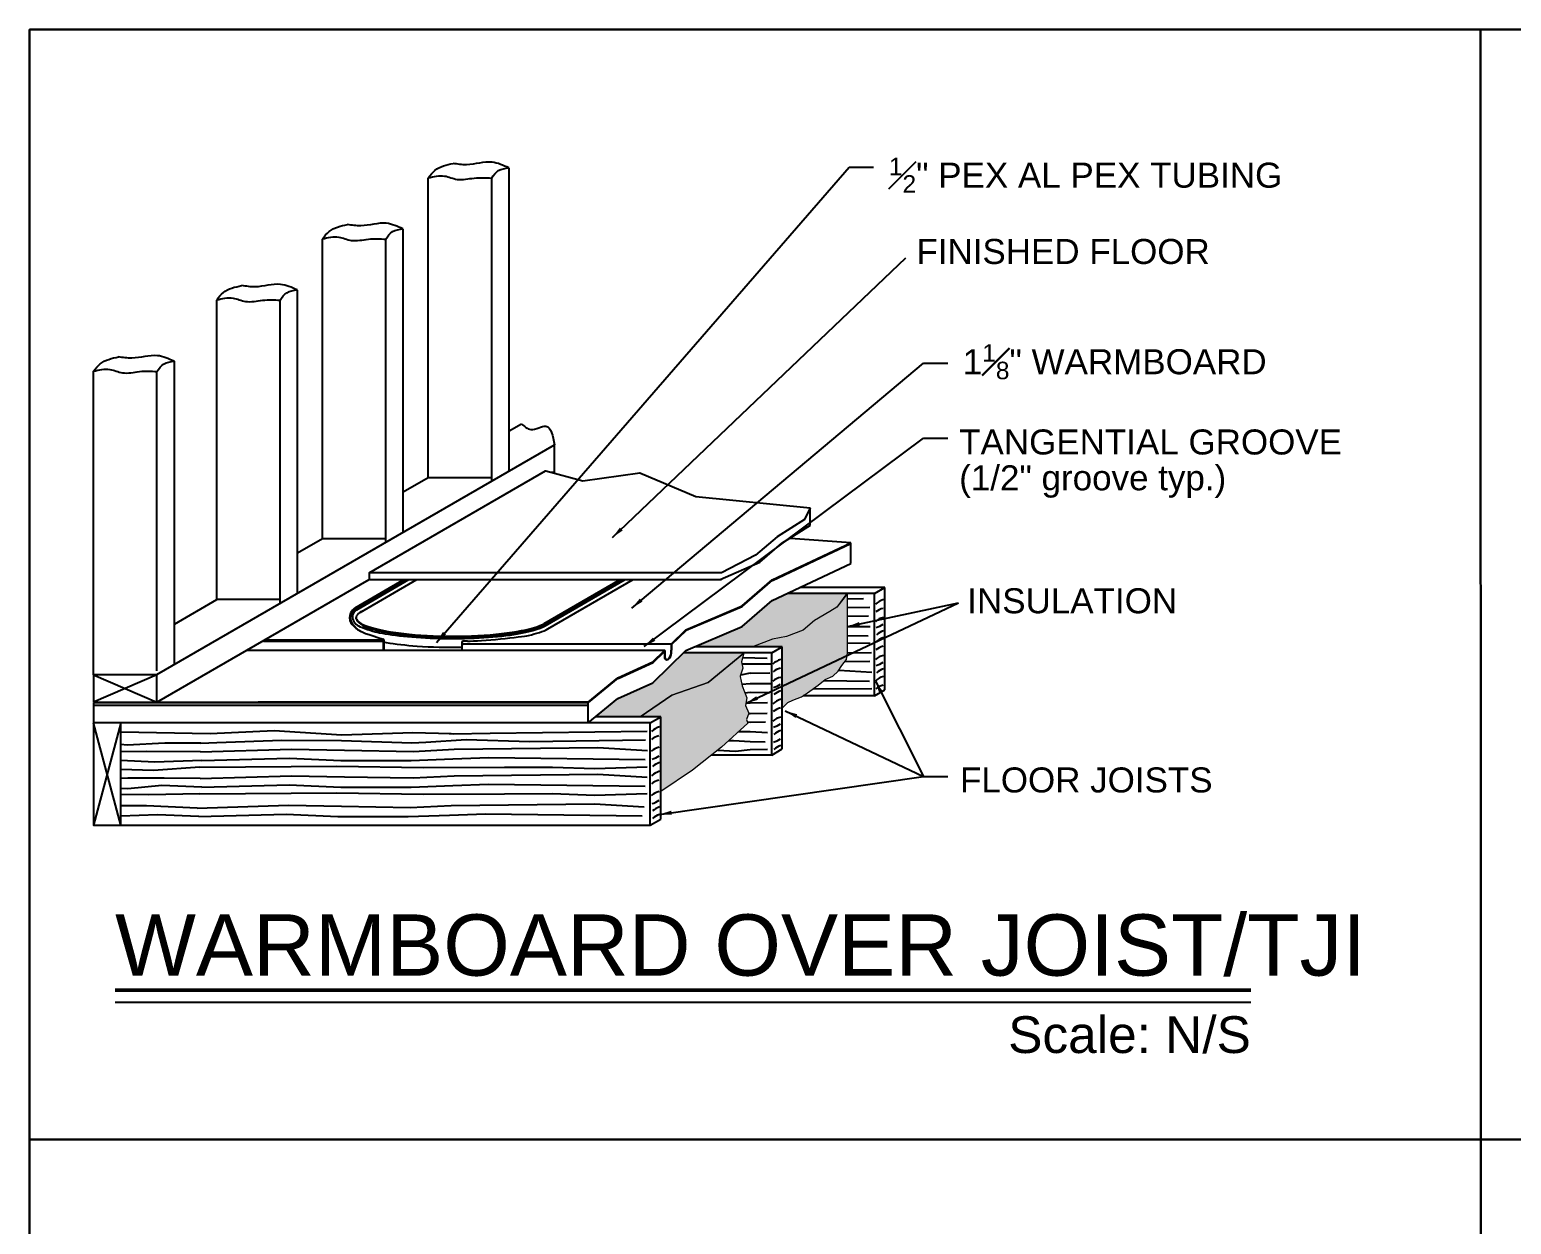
# Paper-space layout 'WBS INST' of a CAD drawing. Header units: inches. Extents: x 0.2 to 34.4, y 0.5 to 23.
# Drawn here: x 0.19 to 6.71, y 17.74 to 23 of the extents above; entities that cross this region are included whole.
import ezdxf
from ezdxf.enums import TextEntityAlignment as Align

# ---------------------------------------------------------------- set-up
doc = ezdxf.new("R2010")
doc.units = ezdxf.units.IN
doc.header["$MEASUREMENT"] = 0
for name, color, linetype in [('D_Drawing Title', 7, 'Continuous'), ('S_PANEL DETAIL', 7, 'Continuous'), ('Title Block', 7, 'Continuous')]:
    doc.layers.add(name, color=color, linetype=linetype)
doc.layers.add('D_insulation', color=211, linetype='Continuous', lineweight=13)
doc.layers.add('D_insulation paper', color=42, linetype='Continuous', lineweight=13)
doc.styles.get("Standard").update_dxf_attribs({"font": 'arial.ttf'})
doc.dimstyles.get("Standard").update_dxf_attribs({"dimtxt": 4, "dimasz": 6, "dimexe": 0.18, "dimexo": 0.0625, "dimgap": 0.09, "dimtad": 0, "dimtih": 1, "dimtoh": 1, "dimdec": 4, "dimzin": 0, "dimdsep": 46, "dimlunit": 4, "dimtxsty": 'Standard', "dimcen": 0.09, "dimadec": 0, "dimazin": 0, "dimtfac": 1, "dimtdec": 4, "dimtofl": 0, "dimtmove": 0, "dimatfit": 3, "dimfxl": 1, "dimtolj": 1, "dimtzin": 0, "dimarcsym": 0})

# ---------------------------------------------------------------- blocks, each defined once
blk = doc.blocks.new('Information title block')
at = {"layer": 'Title Block', "lineweight": 30}
blk.add_lwpolyline([(0, 0), (31.625, 0), (31.625, 22.5), (0, 22.5)], close=True, dxfattribs=at)
at = {"layer": 'Title Block'}
for tag, p in [('DATE', (33.4045, 1.9336)), ('DESIGNER', (33.5062, 1.286)), ('REVIEWED', (33.6426, 0.9867))]:
    blk.add_attdef(tag, text='', height=0.125, dxfattribs=at).set_placement(p, align=Align.MIDDLE_CENTER)
blk = doc.blocks.new('*U17')
at = {"lineweight": 50}
blk.add_line((0, 0), (5.7908, 0), dxfattribs=at)
at = {"layer": 'D_Drawing Title', "lineweight": 25}
blk.add_line((0, -0.0614), (5.7908, -0.0614), dxfattribs=at)
at = {"flags": 8}
blk.add_attdef('VIEWNAME', (0, 0.0733), '', height=0.3125, dxfattribs=at)
blk.add_attdef('VPSCALE', text='', height=0.1875, dxfattribs=at).set_placement((5.7908, -0.3211), align=Align.RIGHT)
blk = doc.blocks.new('WB_Over Joist')
at = {"layer": 'D_insulation'}
for points in [[(368.99, 113.36), (363.81, 106.63), (360.28, 104.48), (352.92, 100.1), (347.25, 95.34), (339.13, 92.3), (332.22, 91.07), (322.57, 87.32), (337.05, 87.32), (337.05, 57.32), (339.79, 60.03), (342.18, 61.11), (346.43, 62.75), (349.48, 64.71), (354.61, 68.42), (358.1, 71.25), (361.8, 72.88), (364.41, 75.28), (366.26, 78.11), (368.55, 81.05), (368.99, 84.31)], [(319.16, 58.55), (319.74, 62.27), (317.5, 68.12), (316.5, 72.8), (316.55, 72.94), (317.74, 76.85), (317.07, 79.99), (318.28, 84.17), (300.75, 69.86), (283.06, 63.6), (267.51, 53.02), (277.64, 53.02), (277.64, 16.38), (293.18, 26.96), (307.36, 38.16), (320.2, 49.84), (319.51, 51.69), (320.79, 54.72)]]:
    blk.add_hatch(color=256, dxfattribs=at).paths.add_polyline_path(points)
at = {"layer": 'D_insulation paper'}
for points in [[(347.25, 95.34), (352.92, 100.1), (360.28, 104.48), (363.81, 106.63), (368.75, 113.36), (339.44, 113.36), (332.1, 109.9), (317.4, 97.16), (294.24, 87.32), (322.57, 87.32), (332.22, 91.07), (339.13, 92.3)], [(318.28, 84.17), (288.76, 84.35), (273.72, 69.71), (256.63, 61.93), (245.71, 53.02), (267.51, 53.02), (283.06, 63.6), (300.75, 69.86)]]:
    blk.add_hatch(color=256, dxfattribs=at).paths.add_polyline_path(points)
at = {"layer": 'D_insulation'}
for points in [[(322.57, 87.32), (337.05, 87.32), (337.05, 57.32), (339.79, 60.03), (342.18, 61.11), (346.43, 62.75), (349.48, 64.71), (354.61, 68.42), (358.1, 71.25), (361.8, 72.88), (364.41, 75.28), (366.26, 78.11), (368.55, 81.05), (368.99, 84.31), (368.99, 113.36), (363.81, 106.63), (360.28, 104.48), (352.92, 100.1), (347.25, 95.34), (339.13, 92.3), (332.22, 91.07)], [(267.51, 53.02), (283.06, 63.6), (300.75, 69.86), (318.28, 84.17), (317.07, 79.99), (317.74, 76.85), (316.55, 72.94), (316.5, 72.8), (317.5, 68.12), (319.74, 62.27), (319.16, 58.55), (320.79, 54.72), (319.51, 51.69), (320.2, 49.84), (307.36, 38.16), (293.18, 26.96), (277.64, 16.38), (277.64, 53.02)]]:
    blk.add_lwpolyline(points, close=True, dxfattribs=at)
at = {"layer": 'D_insulation paper'}
for points in [[(294.24, 87.32), (317.4, 97.16), (332.1, 109.9), (339.44, 113.36), (368.75, 113.36), (363.81, 106.63), (360.28, 104.48), (352.92, 100.1), (347.25, 95.34), (339.13, 92.3), (332.22, 91.07), (322.57, 87.32)], [(245.71, 53.02), (256.63, 61.93), (273.72, 69.71), (288.76, 84.35), (318.28, 84.17), (300.75, 69.86), (283.06, 63.6), (267.51, 53.02)]]:
    blk.add_lwpolyline(points, close=True, dxfattribs=at)
at = {"layer": 'S_PANEL DETAIL', "color": 24}
for p, q in [((203.34, 173.23), (203.34, 321.62)), ((163.8, 170.14), (163.8, 316.71)), ((194.84, 168.32), (194.84, 316.71)), ((151.58, 143.34), (151.58, 291.74)), ((112.04, 140.25), (112.04, 286.83)), ((143.07, 138.43), (143.07, 286.83)), ((99.81, 113.45), (99.81, 261.85)), ((60.27, 110.37), (60.27, 256.94)), ((91.31, 108.54), (91.31, 256.94)), ((39.54, 78.66), (39.54, 227.05)), ((0, 73.53), (0, 222.14)), ((31.03, 75.57), (31.03, 222.14)), ((203.34, 192.97), (209.46, 196.5)), ((31.03, 73.74), (225.63, 186.09)), ((151.58, 163.08), (163.8, 170.14)), ((163.8, 170.14), (194.84, 170.14)), ((99.81, 133.2), (112.04, 140.25)), ((112.04, 140.25), (143.07, 140.25)), ((370.66, 138.23), (341.05, 140.35)), ((370.66, 128.07), (370.66, 138.23)), ((332.1, 109.9), (370.66, 128.07)), ((31.03, 60.23), (134.84, 120.15)), ((387.31, 116.34), (345.75, 116.34)), ((382.16, 113.36), (387.31, 116.34)), ((387.31, 66.29), (387.31, 116.34)), ((39.54, 98.4), (60.27, 110.37)), ((91.31, 110.37), (60.27, 110.37)), ((317.4, 97.16), (332.1, 109.9)), ((382.16, 113.36), (339.44, 113.36)), ((366.86, 110.59), (366.72, 110.59)), ((376.89, 110.72), (368.99, 110.62)), ((382.16, 63.32), (382.16, 113.36)), ((289.93, 85.49), (317.4, 97.16)), ((337.05, 87.32), (294.24, 87.32)), ((331.9, 84.35), (337.05, 87.32)), ((337.05, 37.27), (337.05, 87.32)), ((368.99, 89.23), (380.15, 89.1)), ((273.72, 69.71), (289.93, 85.49)), ((331.9, 84.35), (288.76, 84.35)), ((329.66, 81.61), (317.63, 81.93)), ((331.9, 34.3), (331.9, 84.35)), ((0, 73.53), (31.03, 60.23)), ((31.03, 73.53), (0, 60.23)), ((31.03, 60.23), (31.03, 70)), ((256.63, 61.93), (273.72, 69.71)), ((352.29, 66.74), (380.85, 66.89)), ((382.16, 63.32), (387.31, 66.29)), ((0, 59.9), (0, 52.08)), ((242.06, 50.04), (256.63, 61.93)), ((242.06, 50.04), (242.06, 60.2)), ((321.39, 59.83), (329.82, 60.07)), ((382.16, 63.32), (347.32, 63.32)), ((0, 52.08), (0, 45.43)), ((277.64, 53.02), (245.71, 53.02)), ((272.49, 50.04), (277.64, 53.02)), ((277.64, 2.97), (277.64, 53.02)), ((13.3, 0), (0, 50.04)), ((13.3, 50.04), (0, 0)), ((65.24, 50.04), (0, 50.04)), ((0, 45.43), (0, 35.25)), ((182.18, 50.04), (65.24, 50.04)), ((272.49, 50.04), (182.18, 50.04)), ((272.49, 0), (272.49, 50.04)), ((16.4, 39.1), (13.3, 39.39)), ((34.81, 40.14), (16.4, 39.1)), ((52.45, 40.08), (34.81, 40.14)), ((321.39, 37.05), (329.77, 37.21)), ((331.9, 34.3), (337.05, 37.27)), ((26.02, 35.96), (13.3, 35.81)), ((30, 30.73), (13.3, 31.63)), ((52.28, 35.83), (26.02, 35.96)), ((53.02, 31.64), (30, 30.73)), ((331.9, 34.3), (302.48, 34.3)), ((29.37, 26.76), (13.3, 27.27)), ((16.82, 23), (13.3, 22.87)), ((34.6, 23), (16.82, 23)), ((52.07, 28.31), (29.37, 26.76)), ((52.23, 22.8), (34.6, 23)), ((52.07, 28.31), (119.04, 28.91)), ((119.04, 28.91), (161.38, 28.12)), ((161.38, 28.12), (201.2, 28.42)), ((201.2, 28.42), (224.63, 28.43)), ((224.63, 28.43), (245.28, 27.72)), ((245.28, 27.72), (271.03, 28.46)), ((16.82, 17.77), (13.3, 17.92)), ((27.07, 14.85), (13.3, 14.93)), ((33.34, 19.45), (16.82, 17.77)), ((52.02, 15.27), (27.07, 14.85)), ((52.97, 18.6), (33.34, 19.45)), ((52.02, 15.27), (118.99, 15.87)), ((118.99, 15.87), (161.33, 15.08)), ((161.33, 15.08), (201.15, 15.38)), ((201.15, 15.38), (224.58, 15.39)), ((224.58, 15.39), (245.23, 14.69)), ((245.23, 14.69), (270.98, 15.42)), ((25.81, 9.41), (13.3, 9.41)), ((50.75, 8.35), (25.81, 9.41)), ((0, 0), (9.77, 0)), ((0, 0), (174.32, 0)), ((31.25, 5.02), (13.3, 4.45)), ((51.49, 4.15), (31.25, 5.02)), ((50.2, 0), (272.49, 0)), ((272.49, 0), (277.64, 2.97))]:
    blk.add_line(p, q, dxfattribs=at)
at = {"layer": 'S_PANEL DETAIL'}
for p, q in [((369.82, 321.98), (381.76, 321.98)), ((406.16, 226.1), (418.1, 226.1)), ((406.16, 189.46), (418.1, 189.46)), ((350.8, 155.37), (347.89, 149.56)), ((350.8, 146.78), (350.8, 155.37)), ((347.89, 149.56), (334.52, 141.13)), ((336.84, 137.99), (350.89, 146.84)), ((334.52, 141.13), (324.05, 132.13)), ((326.12, 128.76), (336.84, 137.99)), ((324.05, 132.13), (307.31, 123.5)), ((307.31, 123.5), (134.84, 123.5)), ((306.76, 120.15), (326.12, 128.76)), ((134.84, 120.15), (307.31, 120.15)), ((406.16, 23.81), (418.1, 23.81))]:
    blk.add_line(p, q, dxfattribs=at)
at = {"layer": 'S_PANEL DETAIL', "color": 4}
for p, q in [((332.1, 120.06), (370.66, 138.23)), ((332.23, 119.79), (370.66, 137.9)), ((128.01, 106.38), (151.85, 120.15)), ((128.14, 106.17), (152.36, 120.15)), ((128.31, 105.91), (152.98, 120.15)), ((130.44, 104.09), (158.26, 120.15)), ((220.49, 98.61), (257.81, 120.15)), ((220.61, 98.39), (258.31, 120.15)), ((220.77, 98.12), (258.93, 120.15)), ((222.41, 96.11), (264.07, 120.15)), ((317.4, 107.31), (332.1, 120.06)), ((317.59, 107.09), (332.29, 119.84)), ((289.93, 95.64), (317.4, 107.31)), ((290.05, 95.37), (317.51, 107.04)), ((282.82, 88.72), (289.93, 95.64)), ((282.91, 88.39), (290.14, 95.43)), ((83.09, 89.97), (141.59, 89.97)), ((141.73, 90.54), (83.54, 90.54)), ((141.76, 89.8), (141.76, 85.45)), ((142, 90.76), (142, 85.45)), ((180.2, 89.37), (180.2, 85.45)), ((282.74, 88.53), (180.58, 88.53)), ((182.99, 90.1), (180.85, 90.1)), ((180.85, 88.8), (282.91, 88.8)), ((282.74, 88.53), (282.74, 85.57)), ((282.91, 88.4), (282.91, 85.57)), ((279.46, 85.45), (74.73, 85.45)), ((256.63, 72.09), (273.72, 79.86)), ((273.72, 79.86), (279.45, 85.44)), ((273.92, 79.65), (279.46, 85.04)), ((279.46, 85.05), (279.46, 82.45)), ((279.62, 85.37), (279.62, 82.45)), ((256.76, 71.82), (273.84, 79.6)), ((242.06, 60.2), (256.63, 72.09)), ((242.25, 59.97), (256.82, 71.86)), ((192.96, 59.9), (0, 59.9)), ((0, 58.73), (242.06, 58.73)), ((31.03, 60.23), (80.47, 60.23)), ((186.36, 60.2), (80.47, 60.23)), ((242.06, 60.2), (186.36, 60.2)), ((242.06, 59.9), (192.96, 59.9))]:
    blk.add_line(p, q, dxfattribs=at)
at = {"layer": 'S_PANEL DETAIL', "color": 2}
for p, q in [((134.84, 123.5), (134.84, 120.15)), ((128.56, 100.93), (128.55, 101.55))]:
    blk.add_line(p, q, dxfattribs=at)
at = {"layer": 'S_PANEL DETAIL', "color": 6}
for p, q in [((128.81, 105.45), (154.29, 120.15)), ((221.06, 97.57), (260.18, 120.15))]:
    blk.add_line(p, q, dxfattribs=at)
at = {"layer": 'S_PANEL DETAIL', "color": 24, "linetype": 'Continuous'}
for p, q in [((321.39, 74.44), (316.71, 73.47)), ((317.32, 68.95), (321.39, 69.34)), ((318.78, 64.79), (321.39, 65)), ((319.33, 59.62), (321.39, 59.83)), ((320.78, 54.7), (321.39, 54.7)), ((315.72, 45.76), (321.39, 45.74)), ((319.94, 50.54), (321.39, 50.42)), ((313.18, 41.48), (321.39, 40.92)), ((314.12, 36.21), (321.39, 37.05))]:
    blk.add_line(p, q, dxfattribs=at)
at = {"layer": 'S_PANEL DETAIL', "color": 24}
for points in [[(223.64, 172.79), (225.63, 172.79), (225.63, 186.09)], [(368.99, 106.55), (380.01, 106.7)], [(368.99, 102.27), (379.22, 102.41)], [(368.99, 97.15), (380.16, 97.14)], [(368.99, 92.81), (379.08, 92.71)], [(367.76, 80.03), (379.92, 80.2)], [(368.99, 84.33), (380.71, 84.49)], [(317.29, 78.98), (331.74, 78.87)], [(321.39, 74.44), (330.95, 74.58)], [(364.8, 75.86), (380.87, 74.93)], [(321.39, 69.34), (331.9, 69.31)], [(357.52, 70.78), (379.78, 70.5)], [(321.39, 65), (330.81, 64.88)], [(248.44, 55.45), (248.69, 55.45)], [(321.39, 54.7), (329.63, 54.81)], [(13.3, 45.58), (57.04, 44.83)], [(57.04, 44.83), (88.46, 46.32), (121.55, 44.22), (156.18, 45.36), (174.96, 44.77)], [(174, 44.8), (175.92, 44.74), (194.14, 45.01), (270.89, 46.06)], [(321.39, 50.42), (328.84, 50.52)], [(321.39, 45.74), (329.78, 45.25)], [(52.28, 35.83), (96.92, 37.21), (122.87, 36.68), (156.53, 36.11), (176.51, 37.12), (246.78, 37.91), (271.05, 36.5)], [(52.45, 40.08), (60.34, 40.41)], [(60.34, 40.41), (92.14, 41.5), (121.29, 41.41), (155.81, 40.22), (162.56, 40.66)], [(162.56, 40.66), (182.3, 41.94), (213.51, 40.98), (270.1, 41.77)], [(305.53, 36.71), (314.12, 36.21)], [(310.98, 41.45), (313.18, 41.48)], [(321.39, 40.92), (328.7, 40.82)], [(53.02, 31.64), (95.83, 32.78), (121.01, 31.68), (155.44, 31.68), (175.81, 32.39), (193.39, 33.02), (269.96, 32.07)], [(52.23, 22.8), (96.87, 24.17), (122.82, 23.65), (156.48, 23.07), (176.46, 24.08), (246.73, 24.87), (271, 23.46)], [(52.97, 18.6), (95.78, 19.74), (120.96, 18.64), (155.39, 18.64), (175.76, 19.35), (193.34, 19.99), (269.91, 19.03)], [(50.75, 8.35), (95.39, 9.73), (121.34, 9.2), (155, 8.63), (174.98, 9.64), (245.25, 10.43), (269.51, 9.02)], [(51.49, 4.15), (94.3, 5.3), (119.48, 4.2), (153.91, 4.2), (174.28, 4.91), (191.86, 5.54), (268.43, 4.59)]]:
    blk.add_lwpolyline(points, dxfattribs=at)
at = {"layer": 'S_PANEL DETAIL'}
blk.add_lwpolyline([(134.84, 123.5), (221.26, 173.38, -0.199015), (221.39, 173.4), (239.53, 168.53), (267.34, 172.51), (294.85, 160.93), (350.8, 155.37)], format="xyb", dxfattribs=at)
at = {"layer": 'S_PANEL DETAIL', "color": 24}
for points in [[(0, 60.23), (31.03, 60.23), (31.03, 73.53), (0, 73.53)], [(0, 50.04), (0, 0), (13.3, 0), (13.3, 50.04)]]:
    blk.add_lwpolyline(points, close=True, dxfattribs=at)
for centre, radius, start, end in [((389.47, 100.82), 9.97, 106.93581, 133.0603), ((388.43, 93.08), 8.76, 102.2531, 130.83956), ((388.6, 97.27), 9.1, 103.86588, 129.22663), ((380.19, 107), 10.65, 285.27362, 305.80981), ((390.8, 83.61), 12.24, 110.21375, 128.6979), ((389.47, 82.24), 9.97, 106.93581, 133.0603), ((388.6, 78.69), 9.1, 103.86588, 129.22663), ((339.25, 71.52), 9.97, 106.93581, 133.0603), ((388.43, 74.5), 8.76, 102.2531, 130.83956), ((380.19, 88.42), 10.65, 285.27362, 305.80981), ((338.38, 67.96), 9.1, 103.86588, 129.22663), ((389.47, 63.24), 9.97, 106.93581, 133.0603), ((390.8, 65.03), 12.24, 110.21375, 128.6979), ((338.21, 63.77), 8.76, 102.2531, 130.83956), ((329.97, 77.69), 10.65, 285.27362, 305.80981), ((340.58, 54.3), 12.24, 110.21375, 128.6979), ((388.6, 59.68), 9.1, 103.86588, 129.22663), ((339.25, 52.04), 9.97, 106.93581, 133.0603), ((338.21, 44.3), 8.76, 102.2531, 130.83956), ((338.38, 48.49), 9.1, 103.86588, 129.22663), ((279.92, 38.56), 9.97, 106.93581, 133.0603), ((278.89, 34.86), 9.1, 103.86588, 129.22663), ((329.97, 58.22), 10.65, 285.27362, 305.80981), ((340.58, 34.82), 12.24, 110.21375, 128.6979), ((278.68, 29.54), 8.76, 102.2531, 130.83956), ((329.97, 50.87), 10.65, 285.27362, 305.80981), ((340.58, 27.47), 12.24, 110.21375, 128.6979), ((270.58, 42.52), 10.65, 285.27362, 305.80981), ((281.19, 19.12), 12.24, 110.21375, 128.6979), ((279.92, 16.84), 9.97, 106.93581, 133.0603), ((278.89, 13.14), 9.1, 103.86588, 129.22663), ((278.68, 7.82), 8.76, 102.2531, 130.83956), ((270.58, 20.8), 10.65, 285.27362, 305.80981), ((281.19, -2.59), 12.24, 110.21375, 128.6979), ((281.19, -6.25), 12.24, 110.21375, 128.6979)]:
    blk.add_arc(centre, radius, start, end, dxfattribs=at)
at = {"layer": 'S_PANEL DETAIL', "color": 4}
for centre, radius, start, end in [((141.59, 89.8), 0.17, 0, 90), ((141.73, 90.8), 0.264, 270, 73.41618), ((141.73, 90.8), 0.264, 270, 73.41618), ((180.85, 89.45), 0.65, 90, 270), ((180.85, 89.45), 0.923, 225.73579, 270), ((283, 88.53), 0.263, 134.20547, 180), ((279.52, 85.37), 0.103, 0, 134.20547)]:
    blk.add_arc(centre, radius, start, end, dxfattribs=at)
blk.add_ellipse((175.79, 101.55), major_axis=(47.25, 0), ratio=0.19209, start_param=2.783041, end_param=5.97089, dxfattribs=at)
at = {"layer": 'S_PANEL DETAIL', "color": 24}
for points in [[(163.8, 316.82), (167.06, 320.49), (176.03, 323.88)], [(203.19, 321.71), (195.03, 324.46), (182.58, 323.24), (176.03, 323.88)], [(194.84, 316.71), (198.09, 320.38), (203.34, 321.73)], [(163.8, 316.82), (171.77, 317.73), (177.89, 316.1), (186.26, 316.71), (194.84, 316.71)], [(112.04, 286.93), (115.29, 290.6), (124.26, 293.99)], [(151.43, 291.83), (143.26, 294.57), (130.82, 293.35), (124.26, 293.99)], [(143.07, 286.83), (146.33, 290.5), (151.58, 291.84)], [(112.04, 286.93), (120, 287.85), (126.13, 286.21), (134.49, 286.83), (143.07, 286.83)], [(60.27, 257.05), (63.53, 260.72), (72.5, 264.11)], [(99.66, 261.94), (91.5, 264.69), (79.05, 263.46), (72.5, 264.11)], [(91.31, 256.94), (94.56, 260.61), (99.81, 261.96)], [(60.27, 257.05), (68.24, 257.96), (74.36, 256.33), (82.73, 256.94), (91.31, 256.94)], [(0, 222.14), (3.25, 225.81), (12.23, 229.2)], [(39.39, 227.03), (31.23, 229.78), (18.78, 228.56), (12.23, 229.2)], [(31.03, 222.03), (34.29, 225.7), (39.54, 227.05)], [(0, 222.14), (7.97, 223.05), (14.09, 221.42), (22.45, 222.03), (31.03, 222.03)], [(209.46, 196.5), (213.98, 193.65), (221.39, 195.26), (225.63, 186.09)]]:
    blk.add_spline(points, degree=3, dxfattribs=at)
at = {"layer": 'S_PANEL DETAIL', "color": 4}
for points, knots in [([(128.01, 106.38), (127.06, 105.71), (126.27, 104.91), (125.03, 102.37), (125.17, 100.39), (126.74, 97.79), (127.86, 96.95), (130.44, 94.64), (134.28, 93.3), (141.81, 91.05)], [2.8812019, 2.8812019, 2.8812019, 2.8812019, 3.0482713, 3.0482713, 3.2570485, 3.2570485, 3.4658256, 3.4658256, 3.6687, 3.6687, 3.6687, 3.6687]), ([(128.24, 105.92), (126.93, 105), (125.82, 103.73), (125.47, 100.18), (126.34, 98.52), (127.98, 97.05), (128.37, 96.5), (128.85, 96.06)], [2.8812019, 2.8812019, 2.8812019, 2.8812019, 3.1173379, 3.1173379, 3.3534738, 3.3534738, 3.4500849, 3.4500849, 3.4500849, 3.4500849]), ([(128.12, 105.49), (126.82, 104.57), (125.76, 103.34), (125.52, 99.89), (126.41, 98.36), (128.53, 96.34), (128.86, 96.06), (129.12, 95.82)], [2.8812019, 2.8812019, 2.8812019, 2.8812019, 3.1237671, 3.1237671, 3.3663323, 3.3663323, 3.4253454, 3.4253454, 3.4253454, 3.4253454]), ([(128.56, 100.93), (128.91, 99.11), (131.91, 97.38), (138.67, 95.2), (143.67, 94.19), (164.78, 91.49), (185.94, 91.46), (210.51, 94.48), (217.54, 96.2), (221.04, 98.28)], [3.298692, 3.298692, 3.298692, 3.298692, 3.678072, 3.678072, 4.125587, 4.125587, 5.28175, 5.28175, 5.97089, 5.97089, 5.97089, 5.97089]), ([(128.57, 100.96), (128.72, 100.58), (128.97, 100.19), (131.03, 97.89), (135.15, 96.37), (152.54, 92.76), (170.85, 91.72), (200.19, 93.11), (211.64, 94.84), (219.05, 97.6), (220.07, 98.06), (220.88, 98.55)], [3.219758, 3.219758, 3.219758, 3.219758, 3.335999, 3.335999, 3.888956, 3.888956, 4.955109, 4.955109, 5.806105, 5.806105, 5.97089, 5.97089, 5.97089, 5.97089]), ([(182.99, 90.1), (189.34, 89.93), (209.81, 92.16), (216.84, 93.74), (220.03, 94.79), (222.38, 96.07)], [5.2936557, 5.2936557, 5.2936557, 5.2936557, 5.5768578, 5.5768578, 5.9514095, 5.9514095, 5.9514095, 5.9514095]), ([(279.62, 82.44), (279.57, 81.8), (279.71, 81.34), (280.81, 81.01), (281.32, 81.26), (282.53, 82.67), (282.67, 83.95), (282.73, 85.32), (282.74, 85.45), (282.74, 85.57)], [0, 0, 0, 0, 0.01859589, 0.01859589, 0.03719178, 0.03719178, 0.07617114, 0.07617114, 0.08022793, 0.08022793, 0.08022793, 0.08022793])]:
    blk.add_open_spline(points, degree=3, knots=knots, dxfattribs=at)
at = {"layer": 'S_PANEL DETAIL', "color": 6}
for points, knots in [([(130.61, 106.48), (128.43, 105.58), (126.79, 103.76), (126.58, 100.54), (127.77, 98.51), (131.55, 96.48), (136.41, 94.98), (144.79, 93.06), (156.73, 91.7), (182.28, 91.04), (195.68, 91.76), (212.87, 94.44), (218.28, 95.91), (221.36, 97.74)], [2.783041, 2.783041, 2.783041, 2.783041, 3.110435, 3.110435, 3.437828, 3.437828, 3.765222, 3.765222, 4.579533, 4.579533, 5.393844, 5.393844, 5.97089, 5.97089, 5.97089, 5.97089]), ([(142, 89.63), (142.4, 89.56), (142.81, 89.49), (147.7, 88.64), (152.86, 88.03), (165.33, 87.13), (172.83, 86.94), (180.2, 87.06)], [3.9420638, 3.9420638, 3.9420638, 3.9420638, 3.9760934, 3.9760934, 4.342952, 4.342952, 4.804135, 4.804135, 4.804135, 4.804135])]:
    blk.add_open_spline(points, degree=3, knots=knots, dxfattribs=at)
at = {"layer": 'S_PANEL DETAIL', "color": 4}
blk.add_spline([(279.46, 82.45), (279.56, 81.47), (280.65, 80.95), (282.31, 82.33), (282.82, 84.16), (282.91, 85.57)], degree=3, dxfattribs=at)
at = {"layer": 'S_PANEL DETAIL'}
for s, p in [('TANGENTIAL GROOVE', (423.67, 181.41)), ('(1/2" groove typ.)', (423.67, 163.88))]:
    blk.add_text(s, height=12.2547, dxfattribs=at).set_placement(p)
at = {"layer": 'S_PANEL DETAIL', "insert": (322.34, 326.71), "char_height": 12.2547, "width": 257.3622, "attachment_point": 1}
blk.add_mtext('\\A1;\\pi66.926;{\\H0.7x;\\S1#2;}" PEX AL PEX TUBING', dxfattribs=at)
at = {"layer": 'S_PANEL DETAIL', "lineweight": 30, "attachment_point": 1}
for s, insert, char_height, width in [('FINISHED FLOOR', (402.72, 286.92), 12.2547, 334.2492), ('\\A1;\\pi20.649;1{\\H0.7x;\\S1#8;}" WARMBOARD', (404.78, 235.4), 12.2547, 165.5556), ('INSULATION', (427.63, 115.93), 12.255, 334.2492), ('FLOOR JOISTS', (424.07, 28.23), 12.2547, 334.2492)]:
    blk.add_mtext(s, dxfattribs=dict(at, insert=insert, char_height=char_height, width=width))
at = {"layer": 'S_PANEL DETAIL'}
for points in [[(167.82, 89.45), (369.82, 321.98)], [(253.94, 140.77), (397.51, 277.72)], [(263.43, 106.26), (406.16, 226.1)], [(269.53, 87.4), (406.16, 189.46)], [(319.33, 59.62), (423.34, 108.84)], [(368.99, 97.15), (423.34, 108.84)], [(382.66, 70.52), (406.16, 23.81)], [(338.56, 55.94), (406.16, 23.81)], [(276.96, 5.24), (406.16, 23.81)]]:
    blk.add_leader(points, dimstyle='Standard', override={"dimasz": 6}, dxfattribs=at)
blk = doc.blocks.new('WB OVER JOIST')
at = {"layer": 'Title Block', "xscale": 0.5, "yscale": 0.5, "zscale": 0.5}
blk.add_blockref('WB_Over Joist', (0, 0), dxfattribs=at)
at = {"layer": 'Title Block'}
ref = blk.add_blockref('*U17', (5.26, -40.37), dxfattribs=dict(at, xscale=48, yscale=48, zscale=48))
ref.add_attrib('VPSCALE', 'Scale: N/S', dxfattribs={"layer": '0', "height": 9}).set_placement((283.22, -55.78), align=Align.RIGHT)
ref.add_attrib('VIEWNAME', 'WARMBOARD OVER JOIST/TJI', (5.26, -36.85), dxfattribs={"layer": '0', "height": 15})

psp = doc.layouts.new('WBS INST')

# ---------------------------------------------------------------- linework, layer by layer
at = {"layer": 'Title Block', "lineweight": 30}
psp.add_lwpolyline([(0.1875, 0.5), (31.8125, 0.5), (31.8125, 23), (0.1875, 23)], close=True, dxfattribs=at)
at = {"layer": 'Title Block'}
for points in [[(0.1875, 23), (6.5787, 23), (6.58, 18.1111), (0.1875, 18.1111)], [(6.5787, 23), (12.9667, 23), (12.9667, 18.1111), (6.58, 18.1111)], [(0.1875, 18.1111), (6.58, 18.1111), (6.58, 13.2222), (0.1875, 13.2222)], [(6.58, 18.1111), (12.9667, 18.1111), (12.9667, 13.2222), (6.58, 13.2222)]]:
    psp.add_lwpolyline(points, close=True, dxfattribs=at)

# ---------------------------------------------------------------- block references
at = {"layer": 'S_PANEL DETAIL'}
psp.add_blockref('Information title block', (0.1875, 0.5), dxfattribs=at)
at = {"layer": 'Title Block', "xscale": 0.01799999999998363, "yscale": 0.01799999999998363, "zscale": 0.01799999999998363}
psp.add_blockref('WB OVER JOIST', (0.4693, 19.4956), dxfattribs=at)

doc.saveas('drawing.dxf')
